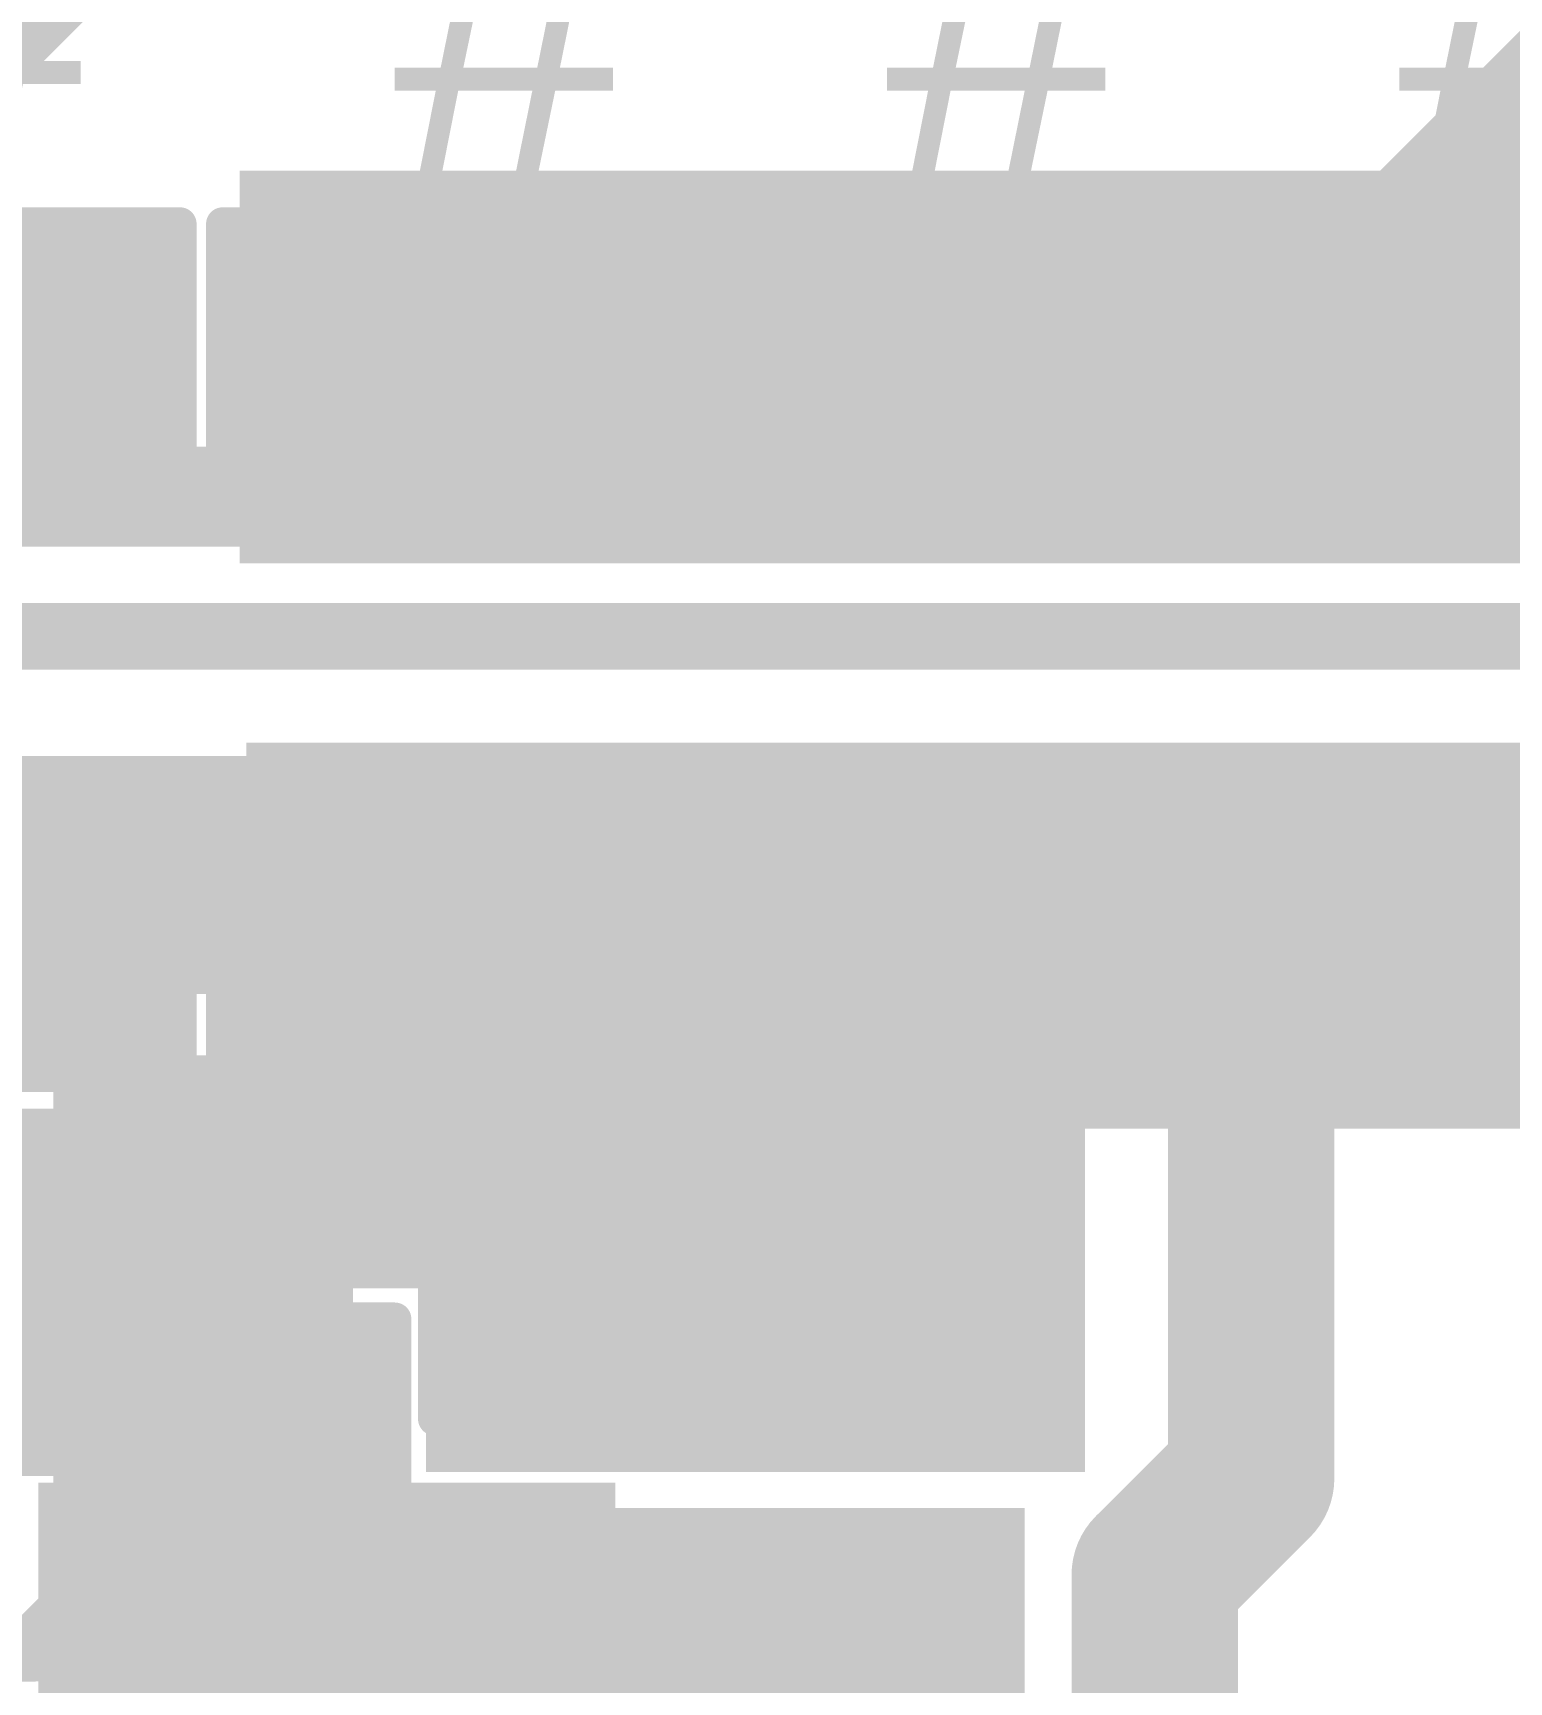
# Model space of a CAD drawing. Header units: millimetres. Extents: x -35.7 to 35.7, y -3.2 to 68.2.
# Drawn here: x 20.34 to 25.98, y 17.32 to 23.61 of the extents above; entities that cross this region are included whole.
import ezdxf

# ---------------------------------------------------------------- set-up
doc = ezdxf.new("R2010")
doc.units = ezdxf.units.MM
for name, color, linetype in [('BottomLayer', 5, 'Continuous'), ('BottomPaste', 16, 'Continuous'), ('BottomSolder', 6, 'Continuous'), ('TopLayer', 1, 'Continuous'), ('TopOverlay', 2, 'Continuous'), ('TopPaste', 8, 'Continuous'), ('TopSolder', 216, 'Continuous'), ('ViaHoleLayer', 16, 'Continuous')]:
    doc.layers.add(name, color=color, linetype=linetype)
doc.styles.add('Arial', font='', dxfattribs={"height": 0.2})
doc.styles.get('Arial').set_extended_font_data('Arial')

# ---------------------------------------------------------------- blocks, each defined once
blk = doc.blocks.new('16_SOIC_B_37')
at = {"layer": 'BottomLayer'}
blk.add_hatch(color=5, dxfattribs=at).paths.add_polyline_path([(-5.649998859999999, -4.145000599999999), (-3.64999778, -4.145000599999999), (-3.64999778, -4.7449994), (-5.649998859999999, -4.7449994)])
at = {"layer": 'BottomPaste'}
blk.add_hatch(color=16, dxfattribs=at).paths.add_polyline_path([(-5.649998859999999, -4.145000599999999), (-3.64999778, -4.145000599999999), (-3.64999778, -4.7449994), (-5.649998859999999, -4.7449994)])
at = {"layer": 'BottomSolder'}
blk.add_hatch(color=6, dxfattribs=at).paths.add_polyline_path([(-5.75159886, -4.0434006), (-3.54839778, -4.0434006), (-3.54839778, -4.8465994), (-5.75159886, -4.8465994)])
blk = doc.blocks.new('CAP0805_75')
at = {"layer": 'TopLayer'}
for points in [[(-1.524, 0.7619999999999999), (-0.508, 0.7619999999999999), (-0.508, -0.7619999999999999), (-1.524, -0.7619999999999999)], [(0.508, 0.7619999999999999), (1.524, 0.7619999999999999), (1.524, -0.7619999999999999), (0.508, -0.7619999999999999)]]:
    blk.add_hatch(color=1, dxfattribs=at).paths.add_polyline_path(points)
at = {"layer": 'TopPaste'}
for points in [[(-1.524, 0.7619999999999999), (-0.508, 0.7619999999999999), (-0.508, -0.7619999999999999), (-1.524, -0.7619999999999999)], [(0.508, 0.7619999999999999), (1.524, 0.7619999999999999), (1.524, -0.7619999999999999), (0.508, -0.7619999999999999)]]:
    blk.add_hatch(color=8, dxfattribs=at).paths.add_polyline_path(points)
at = {"layer": 'TopSolder'}
for points in [[(-1.59399986, 0.8319998599999999), (-0.4380001399999999, 0.8319998599999999), (-0.4380001399999999, -0.8319998599999999), (-1.59399986, -0.8319998599999999)], [(0.4380001399999999, 0.8319998599999999), (1.59399986, 0.8319998599999999), (1.59399986, -0.8319998599999999), (0.4380001399999999, -0.8319998599999999)]]:
    blk.add_hatch(color=216, dxfattribs=at).paths.add_polyline_path(points)
at = {"layer": 'TopOverlay', "const_width": 0.127}
for points in [[(-1.6256, -0.8636), (-1.6256, 0.8636)], [(-0.6096, 0.8636), (-1.6256, 0.8636)], [(1.6256, 0.8636), (0.6096, 0.8636)], [(1.6256, -0.8636), (1.6256, 0.8636)], [(-0.6096, -0.8636), (-1.6256, -0.8636)], [(1.6256, -0.8636), (0.6096, -0.8636)]]:
    blk.add_lwpolyline(points, dxfattribs=at)
at = {"layer": 'TopOverlay', "const_width": 0.0635}
for points in [[(-1.65735, 0.8636, 1), (-1.59385, 0.8636, 1)], [(-1.65735, 0.8636, 1), (-1.59385, 0.8636, 1)], [(-0.64135, 0.8636, 1), (-0.57785, 0.8636, 1)], [(0.57785, 0.8636, 1), (0.64135, 0.8636, 1)], [(1.59385, 0.8636, 1), (1.65735, 0.8636, 1)], [(1.59385, 0.8636, 1), (1.65735, 0.8636, 1)], [(-1.65735, -0.8636, 1), (-1.59385, -0.8636, 1)], [(-1.65735, -0.8636, 1), (-1.59385, -0.8636, 1)], [(-0.64135, -0.8636, 1), (-0.57785, -0.8636, 1)], [(0.57785, -0.8636, 1), (0.64135, -0.8636, 1)], [(1.59385, -0.8636, 1), (1.65735, -0.8636, 1)], [(1.59385, -0.8636, 1), (1.65735, -0.8636, 1)]]:
    blk.add_lwpolyline(points, format="xyb", close=True, dxfattribs=at)
blk = doc.blocks.new('CAP_0603_77')
at = {"layer": 'TopLayer'}
for points in [[(-0.3809999999999999, 0.4445), (-0.3810000000000001, -0.4445), (-1.143, -0.4445), (-1.143, 0.4445)], [(1.143, 0.4445), (1.143, -0.4445), (0.3809999999999999, -0.4445), (0.3810000000000001, 0.4445)]]:
    blk.add_hatch(color=1, dxfattribs=at).paths.add_polyline_path(points)
at = {"layer": 'TopPaste'}
for points in [[(-0.3809999999999999, 0.4445), (-0.3810000000000001, -0.4445), (-1.143, -0.4445), (-1.143, 0.4445)], [(1.143, 0.4445), (1.143, -0.4445), (0.3809999999999999, -0.4445), (0.3810000000000001, 0.4445)]]:
    blk.add_hatch(color=8, dxfattribs=at).paths.add_polyline_path(points)
at = {"layer": 'TopSolder'}
for points in [[(-0.3210001199999999, 0.5044998799999999), (-0.3210001200000001, -0.50449988), (-1.20299988, -0.5044998799999999), (-1.20299988, 0.50449988)], [(1.20299988, 0.5044998799999999), (1.20299988, -0.50449988), (0.3210001199999999, -0.5044998799999999), (0.3210001200000001, 0.50449988)]]:
    blk.add_hatch(color=216, dxfattribs=at).paths.add_polyline_path(points)
at = {"layer": 'TopOverlay', "const_width": 0.127}
for points in [[(-1.2446, 0.5334), (-0.4571999999999999, 0.5334)], [(-1.2446, -0.5334), (-1.2446, 0.5334)], [(0.4571999999999999, 0.5334), (1.2446, 0.5334)], [(1.2446, -0.5334), (1.2446, 0.5334)], [(-1.2446, -0.5334), (-0.4571999999999999, -0.5334)], [(0.4571999999999999, -0.5334), (1.2446, -0.5334)]]:
    blk.add_lwpolyline(points, dxfattribs=at)
at = {"layer": 'TopOverlay', "const_width": 0.0635}
for points in [[(-1.27635, 0.5334, 1), (-1.21285, 0.5334, 1)], [(-1.27635, 0.5334, 1), (-1.21285, 0.5334, 1)], [(-0.4889499999999999, 0.5334, 1), (-0.42545, 0.5334, 1)], [(0.42545, 0.5334, 1), (0.4889499999999999, 0.5334, 1)], [(1.21285, 0.5334, 1), (1.27635, 0.5334, 1)], [(1.21285, 0.5334, 1), (1.27635, 0.5334, 1)], [(-1.27635, -0.5334, 1), (-1.21285, -0.5334, 1)], [(-1.27635, -0.5334, 1), (-1.21285, -0.5334, 1)], [(-0.4889499999999999, -0.5334, 1), (-0.42545, -0.5334, 1)], [(0.42545, -0.5334, 1), (0.4889499999999999, -0.5334, 1)], [(1.21285, -0.5334, 1), (1.27635, -0.5334, 1)], [(1.21285, -0.5334, 1), (1.27635, -0.5334, 1)]]:
    blk.add_lwpolyline(points, format="xyb", close=True, dxfattribs=at)
blk = doc.blocks.new('CAP_0603_B_88')
at = {"layer": 'BottomLayer'}
for points in [[(-1.143, -0.4445), (-1.143, 0.4445), (-0.3809999999999999, 0.4445), (-0.3809999999999999, -0.4445)], [(0.3809999999999999, -0.4445), (0.3809999999999999, 0.4445), (1.143, 0.4445), (1.143, -0.4445)]]:
    blk.add_hatch(color=5, dxfattribs=at).paths.add_polyline_path(points)
at = {"layer": 'BottomPaste'}
for points in [[(-1.143, -0.4445), (-1.143, 0.4445), (-0.3809999999999999, 0.4445), (-0.3809999999999999, -0.4445)], [(0.3809999999999999, -0.4445), (0.3809999999999999, 0.4445), (1.143, 0.4445), (1.143, -0.4445)]]:
    blk.add_hatch(color=16, dxfattribs=at).paths.add_polyline_path(points)
at = {"layer": 'BottomSolder'}
for points in [[(-1.20299988, -0.50449988), (-1.20299988, 0.50449988), (-0.3210001199999999, 0.50449988), (-0.3210001199999999, -0.50449988)], [(0.3210001199999999, -0.50449988), (0.3210001199999999, 0.50449988), (1.20299988, 0.50449988), (1.20299988, -0.50449988)]]:
    blk.add_hatch(color=6, dxfattribs=at).paths.add_polyline_path(points)
blk = doc.blocks.new('CAP0805_103')
at = {"layer": 'TopLayer'}
for points in [[(-1.524, 0.7619999999999999), (-0.508, 0.7619999999999999), (-0.508, -0.7619999999999999), (-1.524, -0.7619999999999999)], [(0.508, 0.7619999999999999), (1.524, 0.7619999999999999), (1.524, -0.7619999999999999), (0.508, -0.7619999999999999)]]:
    blk.add_hatch(color=1, dxfattribs=at).paths.add_polyline_path(points)
at = {"layer": 'TopPaste'}
for points in [[(-1.524, 0.7619999999999999), (-0.508, 0.7619999999999999), (-0.508, -0.7619999999999999), (-1.524, -0.7619999999999999)], [(0.508, 0.7619999999999999), (1.524, 0.7619999999999999), (1.524, -0.7619999999999999), (0.508, -0.7619999999999999)]]:
    blk.add_hatch(color=8, dxfattribs=at).paths.add_polyline_path(points)
at = {"layer": 'TopSolder'}
for points in [[(-1.59399986, 0.8319998599999999), (-0.4380001399999999, 0.8319998599999999), (-0.4380001399999999, -0.8319998599999999), (-1.59399986, -0.8319998599999999)], [(0.4380001399999999, 0.8319998599999999), (1.59399986, 0.8319998599999999), (1.59399986, -0.8319998599999999), (0.4380001399999999, -0.8319998599999999)]]:
    blk.add_hatch(color=216, dxfattribs=at).paths.add_polyline_path(points)
at = {"layer": 'TopOverlay', "const_width": 0.127}
for points in [[(-1.6256, 0.8636), (-0.6096, 0.8636)], [(-1.6256, 0.8636), (-1.6256, -0.8636)], [(0.6096, 0.8636), (1.6256, 0.8636)], [(1.6256, 0.8636), (1.6256, -0.8636)], [(-1.6256, -0.8636), (-0.6096, -0.8636)], [(0.6096, -0.8636), (1.6256, -0.8636)]]:
    blk.add_lwpolyline(points, dxfattribs=at)
at = {"layer": 'TopOverlay', "const_width": 0.0635}
for points in [[(-1.65735, 0.8636, 1), (-1.59385, 0.8636, 1)], [(-1.65735, 0.8636, 1), (-1.59385, 0.8636, 1)], [(-0.64135, 0.8636, 1), (-0.57785, 0.8636, 1)], [(0.57785, 0.8636, 1), (0.64135, 0.8636, 1)], [(1.59385, 0.8636, 1), (1.65735, 0.8636, 1)], [(1.59385, 0.8636, 1), (1.65735, 0.8636, 1)], [(-1.65735, -0.8636, 1), (-1.59385, -0.8636, 1)], [(-1.65735, -0.8636, 1), (-1.59385, -0.8636, 1)], [(-0.64135, -0.8636, 1), (-0.57785, -0.8636, 1)], [(0.57785, -0.8636, 1), (0.64135, -0.8636, 1)], [(1.59385, -0.8636, 1), (1.65735, -0.8636, 1)], [(1.59385, -0.8636, 1), (1.65735, -0.8636, 1)]]:
    blk.add_lwpolyline(points, format="xyb", close=True, dxfattribs=at)
blk = doc.blocks.new('CAP_0603_104')
at = {"layer": 'TopLayer'}
for points in [[(-0.3809999999999999, 0.4445), (-0.3809999999999999, -0.4445), (-1.143, -0.4445), (-1.143, 0.4445)], [(1.143, 0.4445), (1.143, -0.4445), (0.3809999999999999, -0.4445), (0.3809999999999999, 0.4445)]]:
    blk.add_hatch(color=1, dxfattribs=at).paths.add_polyline_path(points)
at = {"layer": 'TopPaste'}
for points in [[(-0.3809999999999999, 0.4445), (-0.3809999999999999, -0.4445), (-1.143, -0.4445), (-1.143, 0.4445)], [(1.143, 0.4445), (1.143, -0.4445), (0.3809999999999999, -0.4445), (0.3809999999999999, 0.4445)]]:
    blk.add_hatch(color=8, dxfattribs=at).paths.add_polyline_path(points)
at = {"layer": 'TopSolder'}
for points in [[(-0.2794, 0.5460999999999999), (-0.2794, -0.5460999999999999), (-1.2446, -0.5460999999999999), (-1.2446, 0.5460999999999999)], [(1.2446, 0.5460999999999999), (1.2446, -0.5460999999999999), (0.2794, -0.5460999999999999), (0.2794, 0.5460999999999999)]]:
    blk.add_hatch(color=216, dxfattribs=at).paths.add_polyline_path(points)
at = {"layer": 'TopOverlay', "const_width": 0.127}
for points in [[(-1.2446, 0.5334), (-1.2446, -0.5334)], [(-1.2446, 0.5334), (-0.4571999999999999, 0.5334)], [(0.4571999999999999, 0.5334), (1.2446, 0.5334)], [(1.2446, 0.5334), (1.2446, -0.5334)], [(-1.2446, -0.5334), (-0.4571999999999999, -0.5334)], [(0.4571999999999999, -0.5334), (1.2446, -0.5334)]]:
    blk.add_lwpolyline(points, dxfattribs=at)
at = {"layer": 'TopOverlay', "const_width": 0.0635}
for points in [[(-1.27635, 0.5334, 1), (-1.21285, 0.5334, 1)], [(-1.27635, 0.5334, 1), (-1.21285, 0.5334, 1)], [(-0.4889499999999999, 0.5334, 1), (-0.42545, 0.5334, 1)], [(0.42545, 0.5334, 1), (0.4889499999999999, 0.5334, 1)], [(1.21285, 0.5334, 1), (1.27635, 0.5334, 1)], [(1.21285, 0.5334, 1), (1.27635, 0.5334, 1)], [(-1.27635, -0.5334, 1), (-1.21285, -0.5334, 1)], [(-1.27635, -0.5334, 1), (-1.21285, -0.5334, 1)], [(-0.4889499999999999, -0.5334, 1), (-0.42545, -0.5334, 1)], [(0.42545, -0.5334, 1), (0.4889499999999999, -0.5334, 1)], [(1.21285, -0.5334, 1), (1.27635, -0.5334, 1)], [(1.21285, -0.5334, 1), (1.27635, -0.5334, 1)]]:
    blk.add_lwpolyline(points, format="xyb", close=True, dxfattribs=at)
blk = doc.blocks.new('CAP0805_105')
at = {"layer": 'TopLayer'}
for points in [[(-1.524, 0.7619999999999999), (-0.508, 0.7619999999999999), (-0.508, -0.7619999999999999), (-1.524, -0.7619999999999999)], [(0.508, 0.7619999999999999), (1.524, 0.7619999999999999), (1.524, -0.7619999999999999), (0.508, -0.7619999999999999)]]:
    blk.add_hatch(color=1, dxfattribs=at).paths.add_polyline_path(points)
at = {"layer": 'TopPaste'}
for points in [[(-1.524, 0.7619999999999999), (-0.508, 0.7619999999999999), (-0.508, -0.7619999999999999), (-1.524, -0.7619999999999999)], [(0.508, 0.7619999999999999), (1.524, 0.7619999999999999), (1.524, -0.7619999999999999), (0.508, -0.7619999999999999)]]:
    blk.add_hatch(color=8, dxfattribs=at).paths.add_polyline_path(points)
at = {"layer": 'TopSolder'}
for points in [[(-1.6256, 0.8636), (-0.4064, 0.8636), (-0.4064, -0.8636), (-1.6256, -0.8636)], [(0.4064, 0.8636), (1.6256, 0.8636), (1.6256, -0.8636), (0.4064, -0.8636)]]:
    blk.add_hatch(color=216, dxfattribs=at).paths.add_polyline_path(points)
at = {"layer": 'TopOverlay', "const_width": 0.127}
for points in [[(-0.6096, 0.8636), (-1.6256, 0.8636)], [(-1.6256, -0.8636), (-1.6256, 0.8636)], [(1.6256, 0.8636), (0.6096, 0.8636)], [(1.6256, -0.8636), (1.6256, 0.8636)], [(-0.6096, -0.8636), (-1.6256, -0.8636)], [(1.6256, -0.8636), (0.6096, -0.8636)]]:
    blk.add_lwpolyline(points, dxfattribs=at)
at = {"layer": 'TopOverlay', "const_width": 0.0635}
for points in [[(-1.65735, 0.8636, 1), (-1.59385, 0.8636, 1)], [(-1.65735, 0.8636, 1), (-1.59385, 0.8636, 1)], [(-0.64135, 0.8636, 1), (-0.57785, 0.8636, 1)], [(0.57785, 0.8636, 1), (0.64135, 0.8636, 1)], [(1.59385, 0.8636, 1), (1.65735, 0.8636, 1)], [(1.59385, 0.8636, 1), (1.65735, 0.8636, 1)], [(-1.65735, -0.8636, 1), (-1.59385, -0.8636, 1)], [(-1.65735, -0.8636, 1), (-1.59385, -0.8636, 1)], [(-0.64135, -0.8636, 1), (-0.57785, -0.8636, 1)], [(0.57785, -0.8636, 1), (0.64135, -0.8636, 1)], [(1.59385, -0.8636, 1), (1.65735, -0.8636, 1)], [(1.59385, -0.8636, 1), (1.65735, -0.8636, 1)]]:
    blk.add_lwpolyline(points, format="xyb", close=True, dxfattribs=at)
blk = doc.blocks.new('CAP0805_106')
at = {"layer": 'TopLayer'}
for points in [[(-1.524, 0.7619999999999999), (-0.508, 0.7619999999999999), (-0.508, -0.7619999999999999), (-1.524, -0.7619999999999999)], [(0.508, 0.7619999999999999), (1.524, 0.7619999999999999), (1.524, -0.7619999999999999), (0.508, -0.7619999999999999)]]:
    blk.add_hatch(color=1, dxfattribs=at).paths.add_polyline_path(points)
at = {"layer": 'TopPaste'}
for points in [[(-1.524, 0.7619999999999999), (-0.508, 0.7619999999999999), (-0.508, -0.7619999999999999), (-1.524, -0.7619999999999999)], [(0.508, 0.7619999999999999), (1.524, 0.7619999999999999), (1.524, -0.7619999999999999), (0.508, -0.7619999999999999)]]:
    blk.add_hatch(color=8, dxfattribs=at).paths.add_polyline_path(points)
at = {"layer": 'TopSolder'}
for points in [[(-1.6256, 0.8636), (-0.4064, 0.8636), (-0.4064, -0.8636), (-1.6256, -0.8636)], [(0.4064, 0.8636), (1.6256, 0.8636), (1.6256, -0.8636), (0.4064, -0.8636)]]:
    blk.add_hatch(color=216, dxfattribs=at).paths.add_polyline_path(points)
at = {"layer": 'TopOverlay', "const_width": 0.127}
for points in [[(-1.6256, 0.8636), (-0.6096, 0.8636)], [(-1.6256, 0.8636), (-1.6256, -0.8636)], [(0.6096, 0.8636), (1.6256, 0.8636)], [(1.6256, 0.8636), (1.6256, -0.8636)], [(-1.6256, -0.8636), (-0.6096, -0.8636)], [(0.6096, -0.8636), (1.6256, -0.8636)]]:
    blk.add_lwpolyline(points, dxfattribs=at)
at = {"layer": 'TopOverlay', "const_width": 0.0635}
for points in [[(-1.65735, 0.8636, 1), (-1.59385, 0.8636, 1)], [(-1.65735, 0.8636, 1), (-1.59385, 0.8636, 1)], [(-0.64135, 0.8636, 1), (-0.57785, 0.8636, 1)], [(0.57785, 0.8636, 1), (0.64135, 0.8636, 1)], [(1.59385, 0.8636, 1), (1.65735, 0.8636, 1)], [(1.59385, 0.8636, 1), (1.65735, 0.8636, 1)], [(-1.65735, -0.8636, 1), (-1.59385, -0.8636, 1)], [(-1.65735, -0.8636, 1), (-1.59385, -0.8636, 1)], [(-0.64135, -0.8636, 1), (-0.57785, -0.8636, 1)], [(0.57785, -0.8636, 1), (0.64135, -0.8636, 1)], [(1.59385, -0.8636, 1), (1.65735, -0.8636, 1)], [(1.59385, -0.8636, 1), (1.65735, -0.8636, 1)]]:
    blk.add_lwpolyline(points, format="xyb", close=True, dxfattribs=at)
blk = doc.blocks.new('CAP0805_107')
at = {"layer": 'TopLayer'}
for points in [[(-1.524, 0.7619999999999999), (-0.508, 0.7619999999999999), (-0.508, -0.7619999999999999), (-1.524, -0.7619999999999999)], [(0.508, 0.7619999999999999), (1.524, 0.7619999999999999), (1.524, -0.7619999999999999), (0.508, -0.7619999999999999)]]:
    blk.add_hatch(color=1, dxfattribs=at).paths.add_polyline_path(points)
at = {"layer": 'TopPaste'}
for points in [[(-1.524, 0.7619999999999999), (-0.508, 0.7619999999999999), (-0.508, -0.7619999999999999), (-1.524, -0.7619999999999999)], [(0.508, 0.7619999999999999), (1.524, 0.7619999999999999), (1.524, -0.7619999999999999), (0.508, -0.7619999999999999)]]:
    blk.add_hatch(color=8, dxfattribs=at).paths.add_polyline_path(points)
at = {"layer": 'TopSolder'}
for points in [[(-1.6256, 0.8636), (-0.4064, 0.8636), (-0.4064, -0.8636), (-1.6256, -0.8636)], [(0.4064, 0.8636), (1.6256, 0.8636), (1.6256, -0.8636), (0.4064, -0.8636)]]:
    blk.add_hatch(color=216, dxfattribs=at).paths.add_polyline_path(points)
at = {"layer": 'TopOverlay', "const_width": 0.127}
for points in [[(-1.6256, 0.8636), (-0.6096, 0.8636)], [(-1.6256, 0.8636), (-1.6256, -0.8636)], [(0.6096, 0.8636), (1.6256, 0.8636)], [(1.6256, 0.8636), (1.6256, -0.8636)], [(-1.6256, -0.8636), (-0.6096, -0.8636)], [(0.6096, -0.8636), (1.6256, -0.8636)]]:
    blk.add_lwpolyline(points, dxfattribs=at)
at = {"layer": 'TopOverlay', "const_width": 0.0635}
for points in [[(-1.65735, 0.8636, 1), (-1.59385, 0.8636, 1)], [(-1.65735, 0.8636, 1), (-1.59385, 0.8636, 1)], [(-0.64135, 0.8636, 1), (-0.57785, 0.8636, 1)], [(0.57785, 0.8636, 1), (0.64135, 0.8636, 1)], [(1.59385, 0.8636, 1), (1.65735, 0.8636, 1)], [(1.59385, 0.8636, 1), (1.65735, 0.8636, 1)], [(-1.65735, -0.8636, 1), (-1.59385, -0.8636, 1)], [(-1.65735, -0.8636, 1), (-1.59385, -0.8636, 1)], [(-0.64135, -0.8636, 1), (-0.57785, -0.8636, 1)], [(0.57785, -0.8636, 1), (0.64135, -0.8636, 1)], [(1.59385, -0.8636, 1), (1.65735, -0.8636, 1)], [(1.59385, -0.8636, 1), (1.65735, -0.8636, 1)]]:
    blk.add_lwpolyline(points, format="xyb", close=True, dxfattribs=at)

msp = doc.modelspace()

# ---------------------------------------------------------------- hatches: boundary and pattern name
at = {"layer": 'BottomLayer'}
h = msp.add_hatch(color=5, dxfattribs=at)
edge = h.paths.add_edge_path()
edge.add_arc((22.86, 22.7076), 0.2999994, 0, 360)
for points in [[(25.3238, 19.94578434), (25.3238, 20.85339746), (18.7706, 20.85339746), (18.7706, 19.94578434)], [(20.42064496, 17.272), (21.5646, 17.272), (21.5646, 19.7104), (20.42064496, 19.7104)], [(21.9202, 18.161), (24.3586, 18.161), (24.3586, 19.7104), (21.9202, 19.7104)], [(24.12831344, 17.01799746), (24.12831344, 17.98319746), (20.41400032, 17.98319746), (20.41400032, 17.01799746)]]:
    msp.add_hatch(color=5, dxfattribs=at).paths.add_polyline_path(points)
h = msp.add_hatch(color=5, dxfattribs=at)
edge = h.paths.add_edge_path()
edge.add_arc((22.1488, 19.4104006), 0.2999994, 0, 360)
h = msp.add_hatch(color=5, dxfattribs=at)
edge = h.paths.add_edge_path()
edge.add_arc((22.7838, 19.4104006), 0.2999994, 0, 360)
h = msp.add_hatch(color=5, dxfattribs=at)
edge = h.paths.add_edge_path()
edge.add_arc((23.4188, 19.4104006), 0.2999994, 0, 360)
h = msp.add_hatch(color=5, dxfattribs=at)
edge = h.paths.add_edge_path()
edge.add_arc((24.0284, 19.177), 0.2999994, 0, 360)
h = msp.add_hatch(color=5, dxfattribs=at)
edge = h.paths.add_edge_path()
edge.add_arc((24.0284, 18.542), 0.2999994, 0, 360)
at = {"layer": 'BottomSolder'}
h = msp.add_hatch(color=6, dxfattribs=at)
edge = h.paths.add_edge_path()
edge.add_arc((22.86, 22.7076), 0.1499997, 0, 360)
h = msp.add_hatch(color=6, dxfattribs=at)
edge = h.paths.add_edge_path()
edge.add_arc((22.1488, 19.4104006), 0.1499997, 0, 360)
h = msp.add_hatch(color=6, dxfattribs=at)
edge = h.paths.add_edge_path()
edge.add_arc((22.7838, 19.4104006), 0.1499997, 0, 360)
h = msp.add_hatch(color=6, dxfattribs=at)
edge = h.paths.add_edge_path()
edge.add_arc((23.4188, 19.4104006), 0.1499997, 0, 360)
h = msp.add_hatch(color=6, dxfattribs=at)
edge = h.paths.add_edge_path()
edge.add_arc((24.0284, 19.177), 0.1499997, 0, 360)
h = msp.add_hatch(color=6, dxfattribs=at)
edge = h.paths.add_edge_path()
edge.add_arc((24.0284, 18.542), 0.1499997, 0, 360)
at = {"layer": 'TopLayer'}
for points in [[(21.1328, 21.59), (27.7114, 21.59), (27.7114, 23.0886), (21.1328, 23.0886)], [(21.1582, 19.431), (27.7241, 19.431), (27.7241, 20.9042), (21.1582, 20.9042)], [(21.844, 18.1196361), (24.3586, 18.1196361), (24.3586, 20.70099746), (21.844, 20.70099746)], [(21.1582, 18.8468), (22.01744136, 18.8468), (22.01744136, 20.3708), (21.1582, 20.3708)], [(19.6596, 18.8214), (22.15932068, 18.8214), (22.15932068, 19.5072), (19.6596, 19.5072)]]:
    msp.add_hatch(color=1, dxfattribs=at).paths.add_polyline_path(points)
h = msp.add_hatch(color=1, dxfattribs=at)
edge = h.paths.add_edge_path()
edge.add_arc((22.86, 22.7076), 0.2999994, 0, 360)
h = msp.add_hatch(color=1, dxfattribs=at)
edge = h.paths.add_edge_path()
edge.add_arc((22.1488, 19.4104006), 0.2999994, 0, 360)
h = msp.add_hatch(color=1, dxfattribs=at)
edge = h.paths.add_edge_path()
edge.add_arc((22.7838, 19.4104006), 0.2999994, 0, 360)
h = msp.add_hatch(color=1, dxfattribs=at)
edge = h.paths.add_edge_path()
edge.add_arc((23.4188, 19.4104006), 0.2999994, 0, 360)
h = msp.add_hatch(color=1, dxfattribs=at)
edge = h.paths.add_edge_path()
edge.add_arc((24.0284, 19.177), 0.2999994, 0, 360)
h = msp.add_hatch(color=1, dxfattribs=at)
edge = h.paths.add_edge_path()
edge.add_arc((24.0284, 18.542), 0.2999994, 0, 360)
at = {"layer": 'TopSolder'}
h = msp.add_hatch(color=216, dxfattribs=at)
edge = h.paths.add_edge_path()
edge.add_arc((22.86, 22.7076), 0.1499997, 0, 360)
h = msp.add_hatch(color=216, dxfattribs=at)
edge = h.paths.add_edge_path()
edge.add_arc((22.1488, 19.4104006), 0.1499997, 0, 360)
h = msp.add_hatch(color=216, dxfattribs=at)
edge = h.paths.add_edge_path()
edge.add_arc((22.7838, 19.4104006), 0.1499997, 0, 360)
h = msp.add_hatch(color=216, dxfattribs=at)
edge = h.paths.add_edge_path()
edge.add_arc((23.4188, 19.4104006), 0.1499997, 0, 360)
h = msp.add_hatch(color=216, dxfattribs=at)
edge = h.paths.add_edge_path()
edge.add_arc((24.0284, 19.177), 0.1499997, 0, 360)
h = msp.add_hatch(color=216, dxfattribs=at)
edge = h.paths.add_edge_path()
edge.add_arc((24.0284, 18.542), 0.1499997, 0, 360)
at = {"layer": 'ViaHoleLayer'}
h = msp.add_hatch(color=16, dxfattribs=at)
edge = h.paths.add_edge_path()
edge.add_arc((22.86, 22.7076), 0.1499997, 0, 360)
h = msp.add_hatch(color=16, dxfattribs=at)
edge = h.paths.add_edge_path()
edge.add_arc((22.1488, 19.4104006), 0.1499997, 0, 360)
h = msp.add_hatch(color=16, dxfattribs=at)
edge = h.paths.add_edge_path()
edge.add_arc((22.7838, 19.4104006), 0.1499997, 0, 360)
h = msp.add_hatch(color=16, dxfattribs=at)
edge = h.paths.add_edge_path()
edge.add_arc((23.4188, 19.4104006), 0.1499997, 0, 360)
h = msp.add_hatch(color=16, dxfattribs=at)
edge = h.paths.add_edge_path()
edge.add_arc((24.0284, 19.177), 0.1499997, 0, 360)
h = msp.add_hatch(color=16, dxfattribs=at)
edge = h.paths.add_edge_path()
edge.add_arc((24.0284, 18.542), 0.1499997, 0, 360)

# ---------------------------------------------------------------- linework, layer by layer
at = {"layer": 'BottomLayer'}
for points, const_width in [([(24.511, 21.844), (27.0002, 24.3332)], 0.3809999999999999), ([(12.8524, 21.844), (24.511, 21.844)], 0.3809999999999999), ([(18.17644574, 21.3106), (28.321, 21.3106)], 0.254), ([(22.2377, 20.3995909), (23.11322276, 20.3995909)], 0.7619999999999999), ([(22.2123, 20.3995909), (23.02291306, 20.3995909)], 0.635), ([(23.02291306, 20.3995909), (23.15922216, 20.2632818)], 0.635), ([(24.9936, 18.09554166), (24.9936, 20.29599954)], 0.635), ([(24.6253, 17.72724166), (24.9936, 18.09554166)], 0.635), ([(24.6253, 14.26210254), (24.6253, 17.72724166)], 0.635), ([(21.3106, 17.653), (21.336, 17.6784)], 0.4571999999999999), ([(21.64259832, 17.653), (21.79500086, 17.50059746)], 0.3048), ([(22.8219, 17.50059746), (23.74899746, 17.50059746)], 0.2032), ([(23.9776, 8.178799999999999), (23.9776, 17.24659746)], 0.3048)]:
    msp.add_lwpolyline(points, dxfattribs=dict(at, const_width=const_width))
for points, const_width in [([(24.41575, 21.844, 1), (24.60625, 21.844, 1)], 0.1905), ([(24.41575, 21.844, 1), (24.60625, 21.844, 1)], 0.1905), ([(22.0472, 20.3995909, 1), (22.4282, 20.3995909, 1)], 0.3809999999999999), ([(22.92272276, 20.3995909, 1), (23.30372276, 20.3995909, 1)], 0.3809999999999999), ([(22.05355, 20.3995909, 1), (22.37105, 20.3995909, 1)], 0.3175), ([(22.86416306, 20.3995909, 1), (23.18166306, 20.3995909, 1)], 0.3175), ([(22.86416306, 20.3995909, 1), (23.18166306, 20.3995909, 1)], 0.3175), ([(24.83485, 20.29599954, 1), (25.15235, 20.29599954, 1)], 0.3175), ([(23.00047216, 20.2632818, 1), (23.31797216, 20.2632818, 1)], 0.3175), ([(24.83485, 18.09554166, 1), (25.15235, 18.09554166, 1)], 0.3175), ([(24.83485, 18.09554166, 1), (25.15235, 18.09554166, 1)], 0.3175), ([(24.46655, 17.72724166, 1), (24.78405, 17.72724166, 1)], 0.3175), ([(24.46655, 17.72724166, 1), (24.78405, 17.72724166, 1)], 0.3175), ([(21.1963, 17.653, 1), (21.4249, 17.653, 1)], 0.2286), ([(21.2217, 17.6784, 1), (21.4503, 17.6784, 1)], 0.2286), ([(21.56639832, 17.653, 1), (21.71879832, 17.653, 1)], 0.1524), ([(21.71880086, 17.50059746, 1), (21.87120086, 17.50059746, 1)], 0.1524), ([(22.7711, 17.50059746, 1), (22.8727, 17.50059746, 1)], 0.1016), ([(23.69819746, 17.50059746, 1), (23.79979746, 17.50059746, 1)], 0.1016), ([(23.9014, 17.24659746, 1), (24.0538, 17.24659746, 1)], 0.1524)]:
    msp.add_lwpolyline(points, format="xyb", close=True, dxfattribs=dict(at, const_width=const_width))
at = {"layer": 'TopLayer'}
for points, const_width in [([(20.0406, 23.3426), (21.082, 24.384)], 0.254), ([(22.86, 22.2758), (23.82155764, 22.2758)], 1.016), ([(25.8826, 22.2598361), (26.70483609999999, 22.2598361)], 1.016), ([(22.1488, 19.4104006), (22.2147003, 19.3445003)], 0.254), ([(22.2147003, 19.3445003), (22.2758, 19.4056)], 0.254), ([(22.2758, 19.4056), (22.6314, 19.4056)], 0.254), ([(22.04284136, 19.17264136), (22.2147003, 19.3445003)], 0.254), ([(22.04284136, 18.92807746), (22.04284136, 19.17264136)], 0.254), ([(20.35334512, 17.44723714), (21.12734408, 18.2212361)], 0.254), ([(21.12734408, 18.2212361), (21.19084408, 18.2212361)], 0.254), ([(17.05884574, 17.44723714), (20.35334512, 17.44723714)], 0.254)]:
    msp.add_lwpolyline(points, dxfattribs=dict(at, const_width=const_width))
for points, const_width in [([(22.606, 22.2758, 1), (23.114, 22.2758, 1)], 0.508), ([(23.56755764, 22.2758, 1), (24.07555764, 22.2758, 1)], 0.508), ([(25.6286, 22.2598361, 1), (26.1366, 22.2598361, 1)], 0.508), ([(22.0853, 19.4104006, 1), (22.2123, 19.4104006, 1)], 0.127), ([(22.2123, 19.4056, 1), (22.3393, 19.4056, 1)], 0.127), ([(22.2123, 19.4056, 1), (22.3393, 19.4056, 1)], 0.127), ([(22.5679, 19.4056, 1), (22.6949, 19.4056, 1)], 0.127), ([(22.1512003, 19.3445003, 1), (22.2782003, 19.3445003, 1)], 0.127), ([(22.1512003, 19.3445003, 1), (22.2782003, 19.3445003, 1)], 0.127), ([(22.1512003, 19.3445003, 1), (22.2782003, 19.3445003, 1)], 0.127), ([(21.97934136, 19.17264136, 1), (22.10634136, 19.17264136, 1)], 0.127), ([(21.97934136, 19.17264136, 1), (22.10634136, 19.17264136, 1)], 0.127), ([(21.97934136, 18.92807746, 1), (22.10634136, 18.92807746, 1)], 0.127), ([(21.06384408, 18.2212361, 1), (21.19084408, 18.2212361, 1)], 0.127), ([(21.06384408, 18.2212361, 1), (21.19084408, 18.2212361, 1)], 0.127), ([(21.12734408, 18.2212361, 1), (21.25434408, 18.2212361, 1)], 0.127), ([(20.28984512, 17.44723714, 1), (20.41684512, 17.44723714, 1)], 0.127), ([(20.28984512, 17.44723714, 1), (20.41684512, 17.44723714, 1)], 0.127)]:
    msp.add_lwpolyline(points, format="xyb", close=True, dxfattribs=dict(at, const_width=const_width))

# ---------------------------------------------------------------- block references
for name, p, rotation in [('CAP0805_75', (20.0406, 21.2598), 270), ('CAP0805_106', (21.93107882, 21.2598), 90), ('CAP0805_107', (23.82155764, 21.2598), 90), ('CAP0805_103', (25.71203646, 21.2598), 90), ('CAP_0603_B_88', (20.1676, 19.2024), 180), ('CAP0805_105', (22.74024408, 17.7132361), 270), ('CAP_0603_104', (21.19084408, 17.4592361), 90), ('16_SOIC_B_37', (16.8148, 13.2334), 180)]:
    msp.add_blockref(name, p, dxfattribs=dict(rotation=rotation))
msp.add_blockref('CAP_0603_77', (19.27764496, 18.70123514))

# ---------------------------------------------------------------- texts
at = {"layer": 'TopOverlay', "style": 'Arial'}
for p in [(19.685, 23.0886), (21.717, 23.0632), (23.5966, 23.0632), (25.5524, 23.0632)]:
    msp.add_text('#', height=1.143, rotation=360, dxfattribs=at).set_placement(p)

doc.saveas('drawing.dxf')
